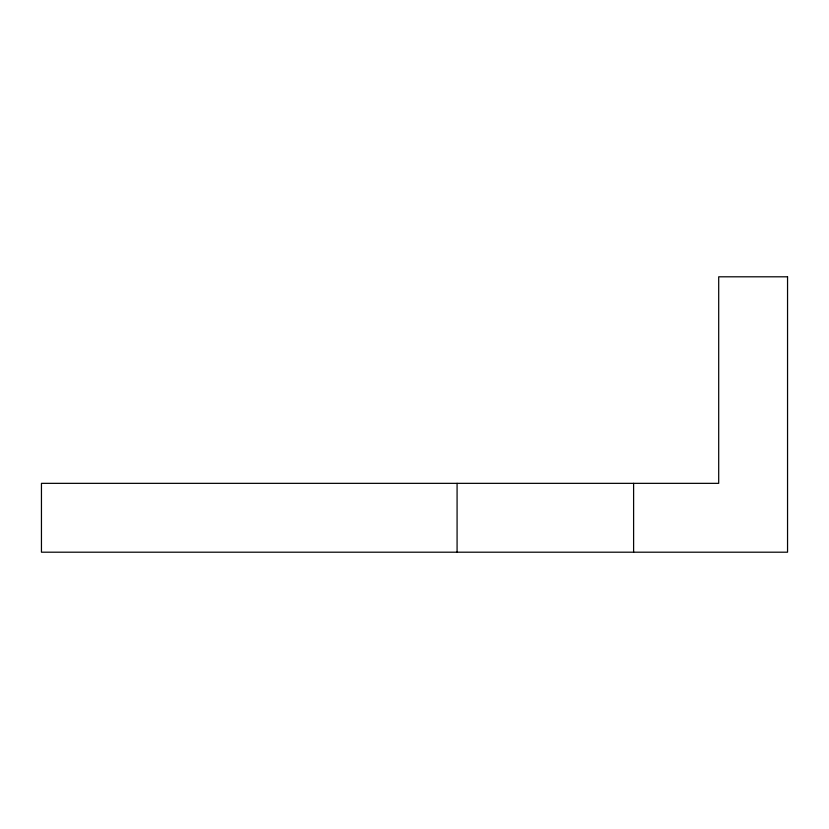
<?xml version="1.0" encoding="UTF-8"?>
<svg xmlns="http://www.w3.org/2000/svg" width="829" height="829" viewBox="0 0 829 829"><rect width="100%" height="100%" fill="white"/><g stroke="black" fill="none" stroke-linecap="round" stroke-linejoin="round"><path stroke-width="1.24" d="M633.605 483.348L633.605 552.197M457.08 483.348L457.08 552.197M787.55 276.803L718.702 276.803L718.702 483.348L41.45 483.348L41.45 552.197L787.55 552.197L787.55 276.803"/></g></svg>
